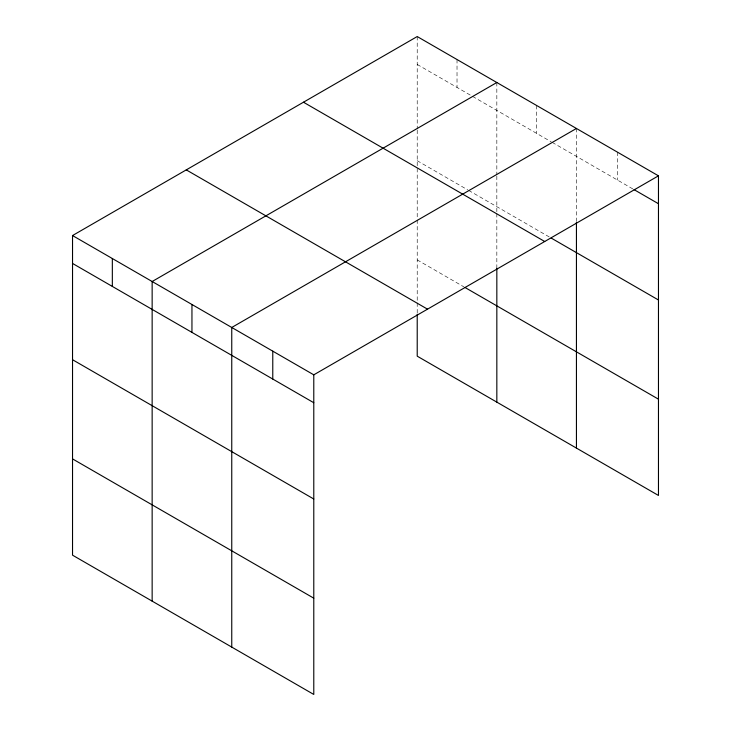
<?xml version="1.0" encoding="UTF-8"?>
<svg xmlns="http://www.w3.org/2000/svg" width="731" height="731" viewBox="0 0 731 731"><rect width="100%" height="100%" fill="white"/><g stroke="black" fill="none" stroke-linecap="round" stroke-linejoin="round"><path stroke-width="0.55" stroke-dasharray="3.65 2.74" d="M417.218 64.447L471.586 95.834M472.555 96.391L551.201 141.796M552.17 142.353L633.073 189.064M417.218 160.71L467.703 189.859M468.672 190.416L549.255 236.945M417.218 259.898L463.82 286.808M617.448 152.158L617.448 180.045M576.439 128.473L576.439 220.926M536.636 105.492L536.636 133.389M496.833 82.512L496.833 174.965M496.833 176.098L496.833 212.374M496.833 213.516L496.833 268.24M457.021 59.531L457.021 87.428M417.218 36.55L417.218 129.003M417.218 130.136L417.218 218.852M417.218 219.994L417.218 301.802M417.218 302.936L417.218 313.133"/><path stroke-width="1.1" d="M72.533 235.546L313.782 374.829L313.782 694.45L72.533 555.167L72.533 235.546L417.218 36.55L658.467 175.833L658.467 495.454L417.218 356.171L417.218 314.257M496.833 82.512L152.149 281.517L152.149 601.129M576.439 128.473L231.754 327.479L231.754 647.09M313.782 374.829L658.467 175.833M634.051 189.631L658.467 203.73M551.201 238.068L658.467 299.993M303.475 102.221L544.723 241.504M464.788 287.365L658.467 399.181M186.277 169.884L427.525 309.167M72.533 263.443L313.782 402.726M72.533 359.716L313.782 498.999M72.533 458.894L313.782 598.177M576.439 222.06L576.439 448.094M496.833 268.24L496.833 402.132M272.773 351.154L272.773 379.051M191.951 304.498L191.951 332.386M112.336 258.536L112.336 286.424"/></g></svg>
